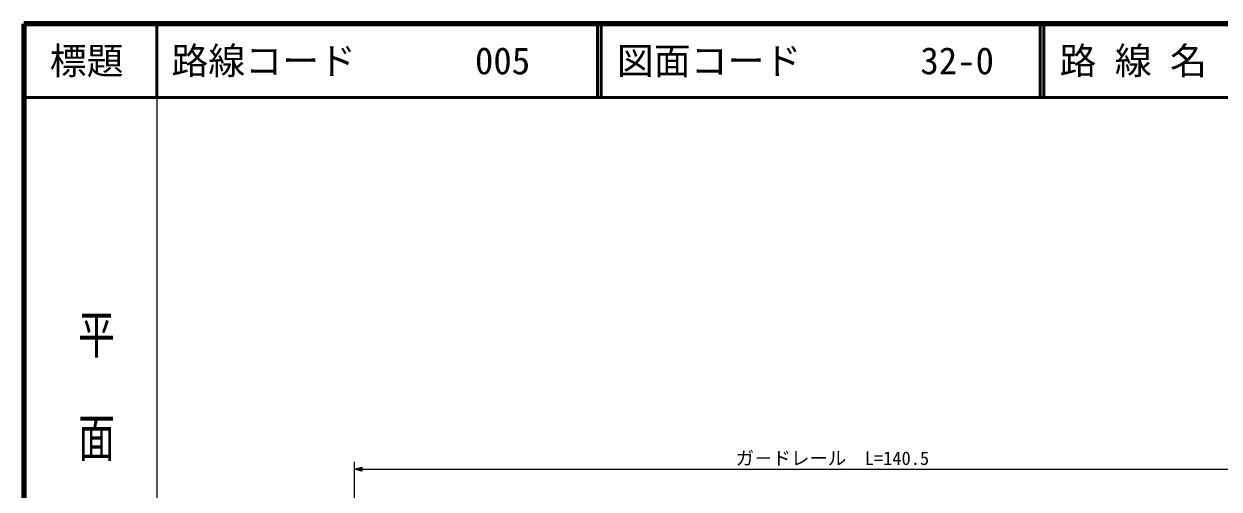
# Model space of a CAD drawing. Units: millimetres, scale not verified. Extents: x 40000 to 680000, y 20000 to 380000.
# Drawn here: x 40000 to 202011, y 316914 to 380000 of the extents above; entities that cross this region are included whole.
import ezdxf
from ezdxf.enums import TextEntityAlignment as Align

# ---------------------------------------------------------------- set-up
doc = ezdxf.new("R2010")
doc.units = ezdxf.units.MM
doc.header["$LTSCALE"] = 1000
for name, color, linetype, lineweight in [('S-STR-HTXT', 7, 'Continuous', 13), ('S-TTL', 2, 'Continuous', 140), ('S-TTL-BAND', 7, 'Continuous', 25), ('S-TTL-LINE', 7, 'Continuous', 50)]:
    doc.layers.add(name, color=color, linetype=linetype, lineweight=lineweight)
doc.layers.add('S-TTL-TXT', color=7, linetype='Continuous')
doc.styles.add('@ＭＳ ゴシック', font='')
doc.styles.add('ＭＳ ゴシック', font='')
doc.styles.get('@ＭＳ ゴシック').set_extended_font_data('@MS Gothic')
doc.styles.get('ＭＳ ゴシック').set_extended_font_data('MS Gothic')

msp = doc.modelspace()

# ---------------------------------------------------------------- linework, layer by layer
at = {"layer": 'S-STR-HTXT'}
for p, q in [((84793, 311719), (84793, 320617)), ((84793, 319636), (85792, 319911)), ((84793, 319636), (210304, 319636)), ((85792, 319362), (84793, 319636)), ((85072, 319636), (85752, 319833)), ((85752, 319440), (85072, 319636)), ((85232, 319636), (85712, 319754)), ((85712, 319519), (85232, 319636)), ((85472, 319636), (85672, 319676)), ((85672, 319597), (85472, 319636)), ((85672, 319676), (85672, 319597)), ((85712, 319754), (85712, 319519)), ((85752, 319833), (85752, 319440)), ((85792, 319911), (85792, 319362))]:
    msp.add_line(p, q, dxfattribs=at)
at = {"layer": 'S-TTL'}
for p, q in [((40000, 380000), (40000, 20000)), ((680000, 380000), (40000, 380000))]:
    msp.add_line(p, q, dxfattribs=at)
at = {"layer": 'S-TTL-BAND'}
msp.add_line((58000, 370000), (58000, 20000), dxfattribs=at)
at = {"layer": 'S-TTL-LINE'}
for p, q in [((58000, 380000), (58000, 370000)), ((117750, 380000), (117750, 370000)), ((118250, 380000), (118250, 370000)), ((177750, 380000), (177750, 370000)), ((178250, 380000), (178250, 370000)), ((40000, 370000), (680000, 370000))]:
    msp.add_line(p, q, dxfattribs=at)

# ---------------------------------------------------------------- texts
at = {"layer": 'S-STR-HTXT', "style": 'ＭＳ ゴシック'}
msp.add_text('ガ－ドレール\u3000L=140.5', height=1833, dxfattribs=at).set_placement((136474, 319636), align=Align.BOTTOM_LEFT)
at = {"layer": 'S-TTL-BAND', "style": '@ＭＳ ゴシック', "width": 1.4}
msp.add_text('平  面  図', height=3666, rotation=270, dxfattribs=at).set_placement((49777, 306475), align=Align.MIDDLE_RIGHT)
at = {"layer": 'S-TTL-TXT', "style": 'ＭＳ ゴシック'}
msp.add_text('標題', height=3666, dxfattribs=at).set_placement((48500, 375000), align=Align.MIDDLE_CENTER)
for s, p in [('路線コード', (60000, 375000)), ('005', (101142, 375000)), ('図面コード', (120380, 375000)), ('32-0', (161521, 375000)), ('路 線 名', (180380, 375000))]:
    msp.add_text(s, height=3666, dxfattribs=at).set_placement(p, align=Align.MIDDLE_LEFT)

doc.saveas('drawing.dxf')
